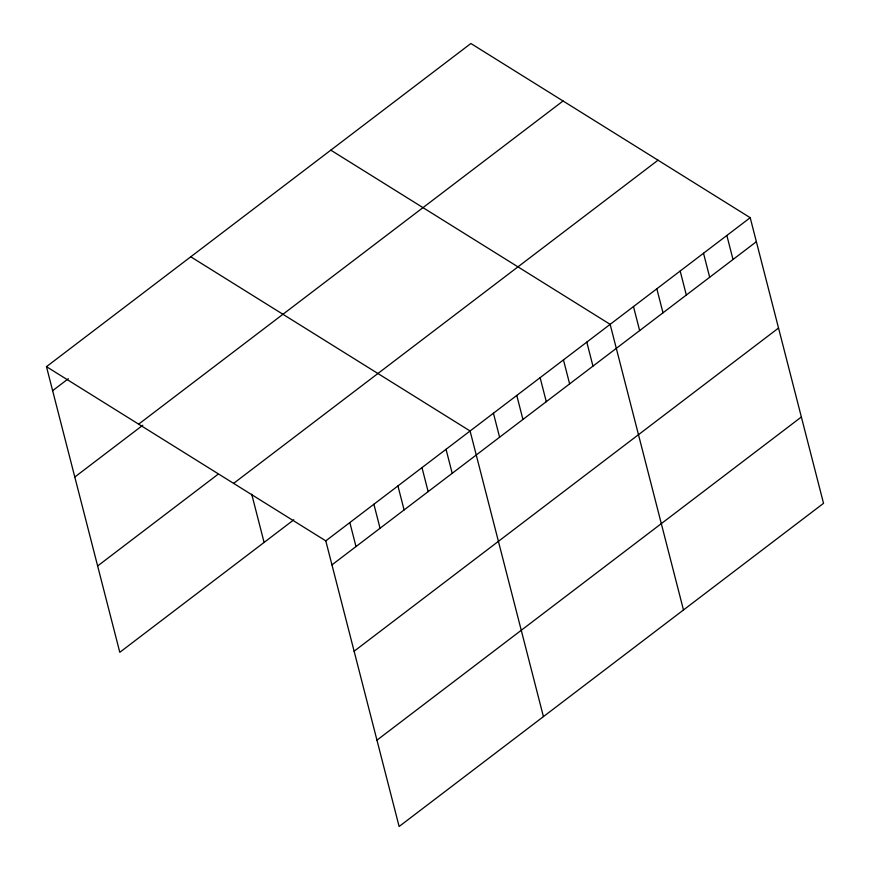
<?xml version="1.0" encoding="UTF-8"?>
<svg xmlns="http://www.w3.org/2000/svg" width="870" height="870" viewBox="0 0 870 870"><rect width="100%" height="100%" fill="white"/><g stroke="black" fill="none" stroke-linecap="round" stroke-linejoin="round"><path stroke-width="1.3" d="M46.469 366.672L470.877 43.5L750.201 217.696L823.531 503.328L399.123 826.5L325.793 540.868L46.469 366.672L119.799 652.304L293.81 519.803M52.624 390.684L68.317 378.733M138.645 424.158L563.053 100.985M74.798 477.021L142.767 425.267M97.636 565.968L217.881 474.4M233.617 483.383L658.024 160.21M325.793 540.868L750.201 217.696M331.948 564.88L756.367 241.708M354.123 651.217L778.53 328.044M376.96 740.163L801.368 416.991M330.817 150.151L610.142 324.347L683.483 609.979M190.758 256.791L470.083 430.987L543.424 716.619M726.852 235.465L733.018 259.477M703.515 253.246L709.681 277.258M680.166 271.016L686.332 295.028M656.828 288.796L662.994 312.798M633.48 306.566L639.646 330.578M586.804 342.117L592.959 366.129M563.455 359.886L569.622 383.898M540.118 377.667L546.284 401.679M516.769 395.437L522.935 419.449M493.431 413.217L499.597 437.219M446.038 449.301L452.204 473.313M421.983 467.614L428.149 491.626M397.938 485.928L404.104 509.94M373.893 504.241L380.049 528.253M349.838 522.555L356.004 546.567M251.713 494.182L264.099 542.423"/></g></svg>
